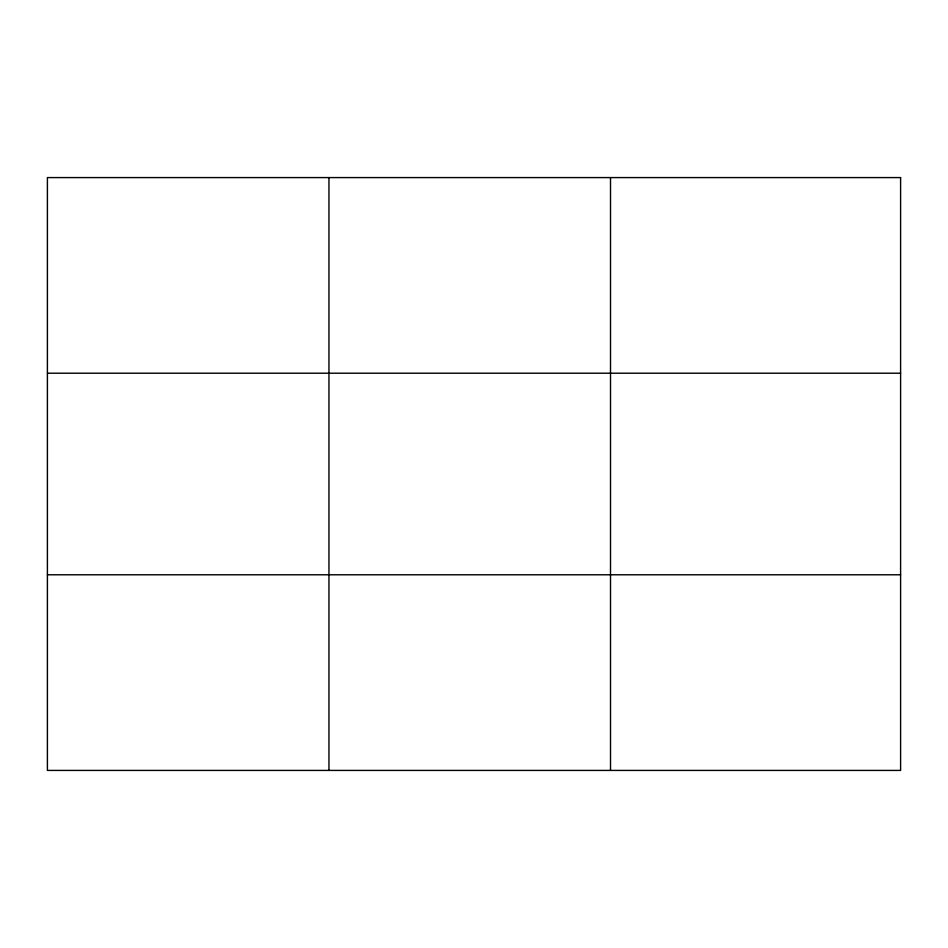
<?xml version="1.0" encoding="UTF-8"?>
<svg xmlns="http://www.w3.org/2000/svg" width="948" height="948" viewBox="0 0 948 948"><rect width="100%" height="100%" fill="white"/><g stroke="black" fill="none" stroke-linecap="round" stroke-linejoin="round"><path stroke-width="1.42" d="M328.956 770.416L328.956 177.584M610.512 770.416L610.512 177.584M47.4 373.216L900.6 373.216M47.4 574.784L900.6 574.784M900.6 177.584L900.6 770.416L47.4 770.416L47.4 177.584L900.6 177.584"/></g></svg>
